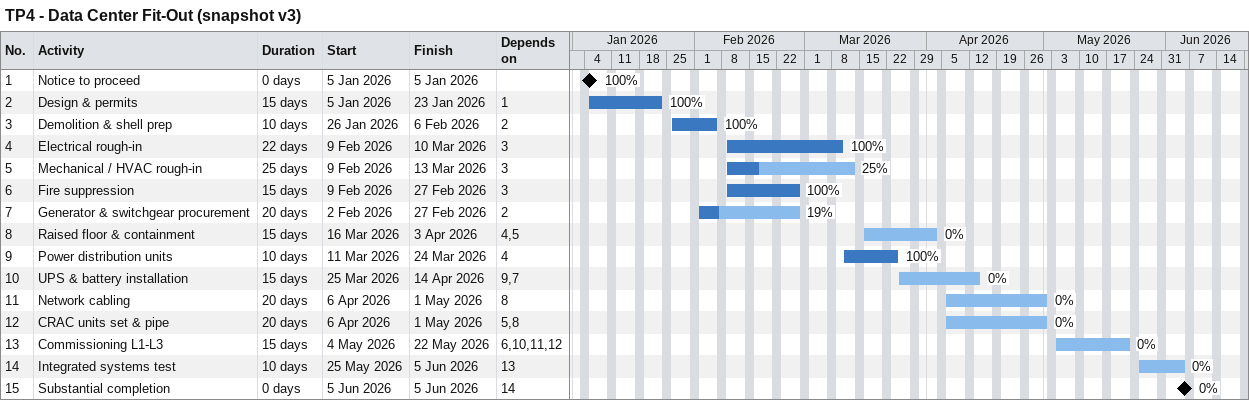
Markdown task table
TP4 - Data Center Fit-Out (snapshot v3)

| ID | Task | Duration | Start | Finish | Predecessors | % complete |
|---|---|---|---|---|---|---|
| 1 | Notice to proceed | 0d | 2026-01-05 | 2026-01-05 |  | 100 |
| 2 | Design & permits | 15d | 2026-01-05 | 2026-01-23 | 1 | 100 |
| 3 | Demolition & shell prep | 10d | 2026-01-26 | 2026-02-06 | 2 | 100 |
| 4 | Electrical rough-in | 22d | 2026-02-09 | 2026-03-10 | 3 | 100 |
| 5 | Mechanical / HVAC rough-in | 25d | 2026-02-09 | 2026-03-13 | 3 | 25 |
| 6 | Fire suppression | 15d | 2026-02-09 | 2026-02-27 | 3 | 100 |
| 7 | Generator & switchgear procurement | 20d | 2026-02-02 | 2026-02-27 | 2 | 19 |
| 8 | Raised floor & containment | 15d | 2026-03-16 | 2026-04-03 | 4, 5 | 0 |
| 9 | Power distribution units | 10d | 2026-03-11 | 2026-03-24 | 4 | 100 |
| 10 | UPS & battery installation | 15d | 2026-03-25 | 2026-04-14 | 9, 7 | 0 |
| 11 | Network cabling | 20d | 2026-04-06 | 2026-05-01 | 8 | 0 |
| 12 | CRAC units set & pipe | 20d | 2026-04-06 | 2026-05-01 | 5, 8 | 0 |
| 13 | Commissioning L1-L3 | 15d | 2026-05-04 | 2026-05-22 | 6, 10, 11, 12 | 0 |
| 14 | Integrated systems test | 10d | 2026-05-25 | 2026-06-05 | 13 | 0 |
| 15 | Substantial completion | 0d | 2026-06-05 | 2026-06-05 | 14 | 0 |
